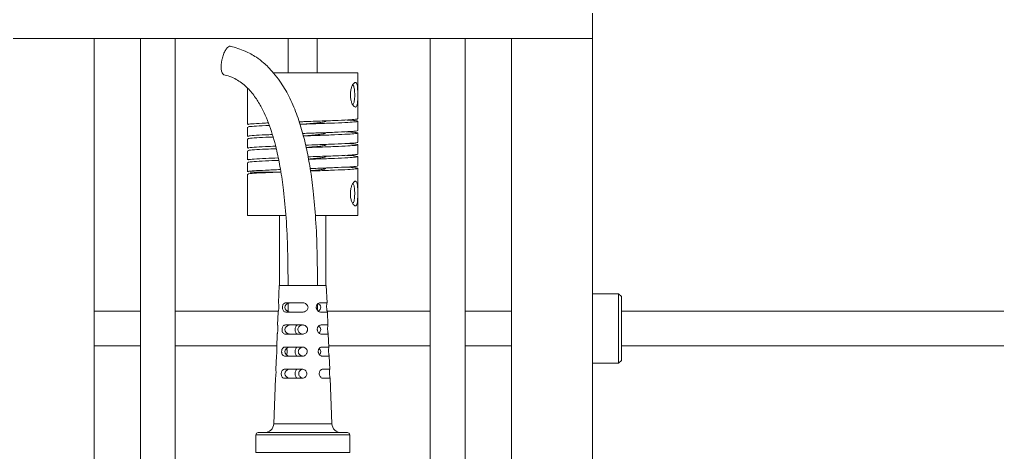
# Model space of a CAD drawing. Header units: millimetres. Extents: x 0 to 594, y 0 to 420.
# Drawn here: x 398.4 to 454.6, y 349.3 to 374.2 of the extents above; entities that cross this region are included whole.
import ezdxf

# ---------------------------------------------------------------- set-up
doc = ezdxf.new("R2010")
doc.units = ezdxf.units.MM

msp = doc.modelspace()

# ---------------------------------------------------------------- linework, layer by layer
at = {"color": 7, "linetype": 'Continuous', "lineweight": 15}
for p, q in [((431.3189, 376.4517), (431.3189, 373.1183)), ((397.9855, 373.1183), (431.3189, 373.1183)), ((402.6522, 326.8531), (402.6522, 373.1183)), ((405.3189, 373.1183), (405.3189, 333.3724)), ((407.3188, 345.0982), (407.3188, 373.1183)), ((413.8189, 373.1183), (413.8189, 371.1557)), ((415.4855, 371.1557), (415.4855, 373.1183)), ((421.9855, 373.1183), (421.9855, 345.0905)), ((423.9855, 333.4139), (423.9855, 373.1183)), ((426.6522, 326.8531), (426.6522, 373.1183)), ((431.3189, 319.1183), (431.3189, 373.1183)), ((417.8272, 371.1557), (412.9533, 371.1557)), ((417.8272, 368.5134), (417.8272, 371.1557)), ((411.4772, 370.2696), (411.4772, 368.1747)), ((411.4772, 368.0308), (411.4772, 367.4974)), ((417.8272, 367.836), (417.8272, 368.3694)), ((417.8272, 367.1587), (417.8272, 367.6921)), ((411.4772, 367.3534), (411.4772, 366.82)), ((417.8272, 366.4813), (417.8272, 367.0147)), ((411.4772, 366.6761), (411.4772, 366.1427)), ((417.8272, 365.804), (417.8272, 366.3374)), ((411.4772, 365.9988), (411.4772, 365.4654)), ((411.4772, 365.3214), (411.4772, 362.943)), ((411.6263, 365.4322), (413.0341, 365.4322)), ((417.8272, 362.943), (417.8272, 365.6601)), ((411.4772, 362.943), (413.6763, 362.943)), ((413.3188, 362.943), (413.3188, 358.9339)), ((415.3899, 362.943), (417.8272, 362.943)), ((415.9855, 358.9339), (415.9855, 362.943)), ((413.2975, 358.9339), (413.2573, 357.9285)), ((413.2975, 358.9339), (414.1446, 358.9339)), ((414.1446, 358.9339), (416.0069, 358.9339)), ((416.047, 357.9297), (416.0069, 358.9339)), ((432.8188, 358.4517), (431.3189, 358.4517)), ((432.9855, 358.285), (432.8188, 358.4517)), ((432.8188, 358.4517), (432.8188, 355.706)), ((414.6592, 357.9285), (413.678, 357.9285)), ((413.8055, 357.8499), (413.7815, 357.8737)), ((413.8055, 357.8991), (413.8055, 357.4287)), ((415.4988, 357.499), (415.4988, 357.8502)), ((415.6505, 357.9285), (416.047, 357.9285)), ((432.9855, 354.6183), (432.9855, 358.285)), ((405.3189, 357.4517), (402.6522, 357.4517)), ((413.2488, 357.4517), (407.3188, 357.4517)), ((413.2361, 357.3995), (413.2064, 356.6562)), ((413.6694, 357.3993), (414.6507, 357.3993)), ((416.0682, 357.3993), (415.6717, 357.3993)), ((421.9855, 357.4517), (416.0556, 357.4517)), ((416.098, 356.6562), (416.0682, 357.3995)), ((426.6522, 357.4517), (423.9855, 357.4517)), ((527.9007, 357.4517), (432.9855, 357.4517)), ((413.1854, 356.1306), (413.1555, 355.3828)), ((413.649, 356.1293), (414.6302, 356.1293)), ((414.6387, 356.6585), (413.6575, 356.6585)), ((415.7013, 356.6585), (416.0978, 356.6585)), ((416.1189, 356.1293), (415.7223, 356.1293)), ((416.1489, 355.3828), (416.119, 356.1306)), ((432.8188, 355.706), (432.8188, 354.4517)), ((402.6522, 355.4517), (405.3189, 355.4517)), ((407.3188, 355.4517), (413.1582, 355.4517)), ((414.6183, 355.3885), (413.6371, 355.3885)), ((415.7518, 355.3885), (416.1483, 355.3885)), ((416.1461, 355.4517), (421.9855, 355.4517)), ((423.9855, 355.4517), (426.6522, 355.4517)), ((432.9855, 355.4517), (527.9007, 355.4517)), ((413.1347, 354.8634), (413.1045, 354.1093)), ((413.6286, 354.8593), (414.6099, 354.8593)), ((416.1692, 354.8593), (415.7727, 354.8593)), ((416.1998, 354.1093), (416.1697, 354.8634)), ((431.3189, 354.4517), (432.8188, 354.4517)), ((432.8188, 354.4517), (432.9855, 354.6183)), ((414.598, 354.1185), (413.6168, 354.1185)), ((415.802, 354.1185), (416.1985, 354.1185)), ((416.1985, 354.1185), (416.199, 354.1093)), ((413.0841, 353.5994), (412.9792, 350.9753)), ((413.6084, 353.5893), (414.5896, 353.5893)), ((416.2194, 353.5893), (415.8229, 353.5893)), ((416.3252, 350.9753), (416.2202, 353.5994)), ((411.9513, 350.335), (411.9513, 349.3296)), ((417.3531, 349.3296), (417.3531, 350.335))]:
    msp.add_line(p, q, dxfattribs=at)
at = {"color": 66, "linetype": 'Continuous', "lineweight": 15}
for p, q in [((412.9792, 350.9753), (414.0254, 350.9753)), ((414.0254, 350.9753), (416.3252, 350.9753)), ((411.9513, 350.335), (417.3531, 350.335)), ((411.9513, 349.3296), (413.6402, 349.3296)), ((413.6402, 349.3296), (417.3531, 349.3296))]:
    msp.add_line(p, q, dxfattribs=at)
at = {"color": 7, "linetype": 'Continuous', "lineweight": 15}
for centre, radius, start, end in [((412.4504, 350.9964), 0.5292, 270, 357.70939), ((416.8539, 350.9964), 0.5292, 182.29061, 270), ((412.0836, 350.335), 0.1323, 90, 180), ((417.2208, 350.335), 0.1323, 0, 90)]:
    msp.add_arc(centre, radius, start, end, dxfattribs=at)
for centre, major_axis, ratio, start_param, end_param in [((413.9633, 357.6639), (0.3444, 0), 0.7681497, 1.836659, 4.4465263), ((415.3411, 357.6639), (0.3444, 0), 0.7681497, 5.3520816, 7.3781488), ((413.9633, 356.3939), (0.3444, 0), 0.7681497, 1.836659, 4.4465263), ((414.3598, 356.3939), (0, 0.2646), 0.5524849, 0.2658626, 2.87573), ((415.3411, 356.3939), (0.3444, 0), 0.7681497, 5.468956, 7.1429918), ((413.9633, 355.1239), (0.3444, 0), 0.7681497, 1.836659, 4.4465263), ((414.3598, 355.1239), (0, 0.2646), 0.5524849, 0.2658626, 2.87573), ((415.3411, 355.1239), (0.3444, 0), 0.7681497, 5.6102845, 7.0054655), ((413.9633, 353.8539), (0.3444, 0), 0.7681497, 1.836659, 4.4465263), ((414.3598, 353.8539), (0, 0.2646), 0.5524849, 0.2658626, 2.87573)]:
    msp.add_ellipse(centre, major_axis=major_axis, ratio=ratio, start_param=start_param, end_param=end_param, dxfattribs=at)
for points, knots in [([(410.4933, 372.6711), (410.4733, 372.6769), (410.4198, 372.6927), (410.3142, 372.6132), (410.1952, 372.4511), (410.0883, 372.218), (410.0254, 372.007), (409.9802, 371.7924), (409.953, 371.5764), (409.958, 371.3271), (410.004, 371.1431), (410.0647, 371.0431), (410.1142, 371.0416), (410.1282, 371.0412)], [0, 0, 0, 0, 0.0637283, 0.1712521, 0.2787764, 0.386301, 0.4938244, 0.5275197, 0.6350437, 0.7425667, 0.8500907, 0.9576152, 1, 1, 1, 1]), ([(415.4988, 358.9339), (415.4954, 359.5833), (415.4886, 360.8527), (415.4107, 362.6616), (415.277, 364.2578), (415.1005, 365.5845), (414.8905, 366.7208), (414.6352, 367.7701), (414.3013, 368.8103), (413.8809, 369.7923), (413.4249, 370.5674), (413.0078, 371.1115), (412.6894, 371.4588), (412.3598, 371.7687), (411.9297, 372.0994), (411.2968, 372.4466), (410.7788, 372.5991), (410.4957, 372.6824)], [0, 0, 0, 0, 0.1230898, 0.2406046, 0.3431147, 0.4267557, 0.49452, 0.5625852, 0.6321099, 0.7026753, 0.7667144, 0.8048952, 0.8355421, 0.8584734, 0.8929072, 0.9414698, 1, 1, 1, 1]), ([(410.1272, 371.0297), (410.2779, 370.9919), (410.5457, 370.9246), (411.0031, 370.6729), (411.4858, 370.302), (411.9359, 369.7471), (412.3956, 368.9768), (412.8221, 367.9522), (413.15, 366.7623), (413.3856, 365.5739), (413.5684, 364.2904), (413.7109, 362.7245), (413.7951, 360.9004), (413.802, 359.6055), (413.8055, 358.9339)], [0, 0, 0, 0, 0.03784033, 0.06722613, 0.1263162, 0.18107169, 0.23130673, 0.3293649, 0.42813376, 0.50501023, 0.59733253, 0.71442117, 0.85189394, 1, 1, 1, 1]), ([(417.3889, 369.8892), (417.3929, 369.9678), (417.4008, 370.1265), (417.4605, 370.3376), (417.5399, 370.4975), (417.6172, 370.581), (417.6853, 370.6084), (417.7408, 370.5729), (417.7828, 370.4668), (417.8058, 370.2924), (417.8153, 370.0716), (417.8168, 369.8321), (417.8121, 369.599), (417.797, 369.3959), (417.7651, 369.2521), (417.7213, 369.1895), (417.6676, 369.174), (417.6046, 369.2063), (417.5196, 369.3126), (417.4438, 369.4879), (417.3966, 369.6919), (417.3912, 369.8299), (417.3889, 369.8892)], [0, 0, 0, 0, 0.0528768, 0.1068165, 0.1600717, 0.2120013, 0.2500701, 0.3000522, 0.351215, 0.4065041, 0.4597342, 0.5120056, 0.5661535, 0.6190018, 0.6735754, 0.7256829, 0.7499427, 0.8001385, 0.851711, 0.9069166, 0.9599371, 1, 1, 1, 1]), ([(417.5179, 370.4246), (417.5238, 370.4265), (417.5486, 370.4341), (417.5837, 370.3862), (417.6136, 370.2852), (417.6314, 370.1353), (417.6413, 369.958), (417.6395, 369.7735), (417.6288, 369.6028), (417.607, 369.4645), (417.5745, 369.3669), (417.5376, 369.354), (417.5187, 369.3474)], [0, 0, 0, 0, 0.0332555, 0.1395896, 0.2453891, 0.3531177, 0.4608783, 0.5669566, 0.6734138, 0.779612, 0.8875121, 1, 1, 1, 1]), ([(417.7823, 368.5134), (417.792, 368.5069), (417.8087, 368.4958), (417.6327, 368.4736), (417.269, 368.4456), (416.5108, 368.4101), (415.536, 368.3737), (414.7942, 368.3492), (414.4427, 368.3369), (414.4372, 368.3367)], [0, 0, 0, 0, 0.10955229, 0.1880397, 0.37902327, 0.5849183, 0.79081391, 0.99670918, 1, 1, 1, 1]), ([(412.6559, 368.2701), (412.6088, 368.2683), (412.2574, 368.2542), (411.8312, 368.2281), (411.4812, 368.1982), (411.5122, 368.1804), (411.5221, 368.1747)], [0, 0, 0, 0, 0.0590168, 0.4402975, 0.8215786, 1, 1, 1, 1]), ([(412.7165, 368.1287), (412.6512, 368.1261), (412.2794, 368.1114), (411.8345, 368.0845), (411.4828, 368.0545), (411.5126, 368.0366), (411.5222, 368.0308)], [0, 0, 0, 0, 0.0792962, 0.4509246, 0.822553, 1, 1, 1, 1]), ([(414.6498, 368.3439), (414.6099, 368.3407), (414.5386, 368.3349), (414.4705, 368.3291), (414.4405, 368.3266)], [0, 0, 0, 0, 0.5587726, 1, 1, 1, 1]), ([(417.1193, 368.4409), (417.2333, 368.435), (417.5819, 368.417), (417.8365, 368.3868), (417.8399, 368.3578), (417.6415, 368.3299), (417.2698, 368.3019), (416.5215, 368.2665), (415.5462, 368.2303), (414.8355, 368.2063), (414.4834, 368.1944)], [0, 0, 0, 0, 0.071754, 0.219317, 0.3668801, 0.424534, 0.5600206, 0.7075835, 0.8551467, 1, 1, 1, 1]), ([(414.6522, 368.2), (414.6775, 368.2021), (414.8516, 368.2163), (415.1763, 368.2427), (415.5629, 368.2792), (415.8033, 368.3105), (415.9551, 368.3404), (415.9701, 368.3584), (415.9793, 368.3695)], [0, 0, 0, 0, 0.0366823, 0.2519667, 0.4672502, 0.6825342, 0.8041416, 1, 1, 1, 1]), ([(412.8922, 367.6024), (412.7628, 367.5973), (412.3237, 367.5801), (411.826, 367.5508), (411.4817, 367.5208), (411.5123, 367.503), (411.5221, 367.4974)], [0, 0, 0, 0, 0.14473818, 0.49128326, 0.83782827, 1, 1, 1, 1]), ([(412.9325, 367.4601), (412.7916, 367.4546), (412.3398, 367.437), (411.8301, 367.4072), (411.4833, 367.3771), (411.5127, 367.3592), (411.5222, 367.3534)], [0, 0, 0, 0, 0.15464031, 0.4958555, 0.83707081, 1, 1, 1, 1]), ([(414.6521, 367.5227), (414.6775, 367.5248), (414.8516, 367.539), (415.1763, 367.5654), (415.5629, 367.6019), (415.8033, 367.6331), (415.9551, 367.6631), (415.9701, 367.681), (415.9793, 367.6921)], [0, 0, 0, 0, 0.0366926, 0.2519722, 0.4672511, 0.6825316, 0.8041482, 1, 1, 1, 1]), ([(417.7958, 367.836), (417.8058, 367.8333), (417.8462, 367.8222), (417.6729, 367.8), (417.2714, 367.7683), (416.5112, 367.7327), (415.5932, 367.6986), (414.9435, 367.6766), (414.6522, 367.6668)], [0, 0, 0, 0, 0.0482155, 0.1960862, 0.3954383, 0.6103556, 0.825273, 1, 1, 1, 1]), ([(417.1272, 367.7639), (417.1756, 367.7616), (417.4784, 367.7472), (417.7604, 367.7206), (417.8713, 367.6879), (417.6903, 367.6563), (417.27, 367.6246), (416.521, 367.5891), (415.5996, 367.5549), (414.9468, 367.5328), (414.6522, 367.5228)], [0, 0, 0, 0, 0.0286843, 0.1795526, 0.330421, 0.4356523, 0.5741737, 0.7250421, 0.8759104, 1, 1, 1, 1]), ([(413.0819, 366.9327), (412.8852, 366.9251), (412.3758, 366.9053), (411.8231, 366.8735), (411.482, 366.8435), (411.5124, 366.8257), (411.5221, 366.82)], [0, 0, 0, 0, 0.2030501, 0.5259736, 0.8488969, 1, 1, 1, 1]), ([(417.7958, 367.1587), (417.8058, 367.1559), (417.8462, 367.1449), (417.6728, 367.1226), (417.2715, 367.0909), (416.5107, 367.0554), (415.644, 367.0231), (415.0494, 367.003), (414.8127, 366.9949)], [0, 0, 0, 0, 0.04983323, 0.20268869, 0.40874302, 0.63088616, 0.85302902, 1, 1, 1, 1]), ([(414.8455, 366.8614), (414.9545, 366.8703), (415.2122, 366.8913), (415.5625, 366.9245), (415.8033, 366.9558), (415.9551, 366.9858), (415.9701, 367.0037), (415.9793, 367.0148)], [0, 0, 0, 0, 0.17398819, 0.41170831, 0.64942853, 0.78372258, 1, 1, 1, 1]), ([(417.1272, 367.0866), (417.1756, 367.0843), (417.4784, 367.0699), (417.7604, 367.0433), (417.8713, 367.0106), (417.6909, 366.979), (417.2738, 366.9474), (416.5288, 366.9121), (415.6683, 366.88), (415.0793, 366.8601), (414.8478, 366.8522)], [0, 0, 0, 0, 0.0295032, 0.1846909, 0.3398784, 0.4481311, 0.5891729, 0.7443603, 0.8995479, 1, 1, 1, 1]), ([(413.2389, 366.2617), (412.9889, 366.2521), (412.4237, 366.2303), (411.8261, 366.1965), (411.4837, 366.1664), (411.5128, 366.1485), (411.5222, 366.1427)], [0, 0, 0, 0, 0.2426103, 0.5483291, 0.8540477, 1, 1, 1, 1]), ([(413.1222, 366.7904), (412.9167, 366.7825), (412.397, 366.7624), (411.8322, 366.7302), (411.485, 366.7), (411.5131, 366.682), (411.5223, 366.6761)], [0, 0, 0, 0, 0.208297, 0.5266493, 0.8450016, 1, 1, 1, 1]), ([(417.7958, 366.4813), (417.8058, 366.4786), (417.8462, 366.4675), (417.6736, 366.4454), (417.2752, 366.4138), (416.5186, 366.3784), (415.6957, 366.3476), (415.1466, 366.329), (414.9547, 366.3225)], [0, 0, 0, 0, 0.0513708, 0.2089113, 0.4191258, 0.6480774, 0.8770294, 1, 1, 1, 1]), ([(414.9785, 366.1951), (415.0418, 366.2003), (415.2532, 366.2177), (415.5617, 366.2472), (415.8034, 366.2784), (415.9551, 366.3084), (415.9701, 366.3264), (415.9793, 366.3375)], [0, 0, 0, 0, 0.1097263, 0.3659417, 0.6221563, 0.7668845, 1, 1, 1, 1]), ([(417.1272, 366.4093), (417.1736, 366.4071), (417.475, 366.3928), (417.7575, 366.3663), (417.8721, 366.3334), (417.6911, 366.3016), (417.2666, 366.2696), (416.5114, 366.2341), (415.6974, 366.2038), (415.1608, 366.1856), (414.9814, 366.1795)], [0, 0, 0, 0, 0.028782, 0.1870376, 0.3452931, 0.4571669, 0.6039608, 0.7622162, 0.9204719, 1, 1, 1, 1]), ([(413.2676, 366.119), (413.0045, 366.1088), (412.4264, 366.0866), (411.821, 366.0522), (411.4822, 366.0222), (411.5125, 366.0044), (411.5221, 365.9988)], [0, 0, 0, 0, 0.2529167, 0.5556395, 0.8583627, 1, 1, 1, 1]), ([(417.7968, 365.804), (417.8065, 365.8014), (417.8475, 365.7903), (417.6739, 365.7681), (417.2718, 365.7362), (416.5096, 365.7007), (415.7288, 365.6715), (415.2258, 365.6544), (415.0795, 365.6494)], [0, 0, 0, 0, 0.05057129, 0.21468761, 0.43293766, 0.66822888, 0.90351973, 1, 1, 1, 1]), ([(417.1268, 365.7319), (417.1774, 365.7295), (417.4819, 365.715), (417.7633, 365.6883), (417.8705, 365.6556), (417.6881, 365.624), (417.2667, 365.5923), (416.5109, 365.5568), (415.7348, 365.5278), (415.2385, 365.5109), (415.0988, 365.5062)], [0, 0, 0, 0, 0.0320695, 0.1931921, 0.3543149, 0.4651729, 0.6146265, 0.7757489, 0.9368718, 1, 1, 1, 1]), ([(413.371, 365.5898), (413.0707, 365.5782), (412.4544, 365.5546), (411.8201, 365.5188), (411.4823, 365.4889), (411.5125, 365.471), (411.5221, 365.4654)], [0, 0, 0, 0, 0.2780622, 0.5705948, 0.8631273, 1, 1, 1, 1]), ([(413.3693, 365.4458), (413.0696, 365.4343), (412.4539, 365.4106), (411.8201, 365.3748), (411.4823, 365.3449), (411.5125, 365.3271), (411.5221, 365.3214)], [0, 0, 0, 0, 0.2776606, 0.5703555, 0.8630504, 1, 1, 1, 1]), ([(415.0959, 365.5279), (415.1587, 365.5331), (415.3662, 365.5506), (415.6529, 365.5801), (415.8422, 365.608), (415.9593, 365.6345), (415.9706, 365.649), (415.9793, 365.6601)], [0, 0, 0, 0, 0.1195724, 0.3953504, 0.6711279, 0.7490891, 1, 1, 1, 1]), ([(417.3887, 364.213), (417.3928, 364.2921), (417.4008, 364.4507), (417.4608, 364.6623), (417.5411, 364.8229), (417.6184, 364.9063), (417.6867, 364.9305), (417.7425, 364.8963), (417.7836, 364.7857), (417.8061, 364.6126), (417.8155, 364.391), (417.8169, 364.1499), (417.8118, 363.9164), (417.7966, 363.7165), (417.7642, 363.5714), (417.7201, 363.5122), (417.6657, 363.4992), (417.6018, 363.5302), (417.5165, 363.6424), (417.4418, 363.8179), (417.396, 364.0188), (417.3909, 364.1553), (417.3887, 364.213)], [0, 0, 0, 0, 0.05325203, 0.10665619, 0.16056348, 0.21366642, 0.25006626, 0.30142183, 0.35391386, 0.40667439, 0.45970064, 0.51491535, 0.56685815, 0.62013712, 0.6745155, 0.72787842, 0.74998926, 0.80208853, 0.85454227, 0.90791293, 0.96110938, 1, 1, 1, 1]), ([(417.5193, 363.6711), (417.5364, 363.6769), (417.5707, 363.6886), (417.6051, 363.7795), (417.6275, 363.9148), (417.6387, 364.0857), (417.6393, 364.2703), (417.6332, 364.4471), (417.615, 364.599), (417.5852, 364.7047), (417.5514, 364.7565), (417.5251, 364.7496), (417.518, 364.7478)], [0, 0, 0, 0, 0.10555314, 0.21140133, 0.31857176, 0.42646949, 0.53325388, 0.63929387, 0.74559607, 0.85294744, 0.96067743, 1, 1, 1, 1]), ([(413.2573, 357.9285), (413.2582, 357.925), (413.2598, 357.918), (413.2694, 357.865), (413.2782, 357.7919), (413.2814, 357.7092), (413.2784, 357.6315), (413.2699, 357.5579), (413.2581, 357.4911), (413.2452, 357.4349), (413.2372, 357.4037), (413.2364, 357.4005), (413.2361, 357.3993)], [0, 0, 0, 0, 0.1195848, 0.2391173, 0.3583507, 0.4458236, 0.5334961, 0.6171018, 0.7076909, 0.813033, 0.9327441, 1, 1, 1, 1]), ([(413.6694, 357.3993), (413.6447, 357.4029), (413.5951, 357.4099), (413.536, 357.4627), (413.4977, 357.5354), (413.4829, 357.6084), (413.4805, 357.6752), (413.4882, 357.7415), (413.512, 357.812), (413.5503, 357.8716), (413.6053, 357.9182), (413.6528, 357.9249), (413.678, 357.9285)], [0, 0, 0, 0, 0.1197105, 0.2392285, 0.3627258, 0.4545363, 0.5032733, 0.5907455, 0.6779945, 0.7708714, 0.8785666, 1, 1, 1, 1]), ([(414.6592, 357.9285), (414.6945, 357.925), (414.7651, 357.918), (414.859, 357.865), (414.9237, 357.7919), (414.9544, 357.7092), (414.9549, 357.6315), (414.9299, 357.5579), (414.8814, 357.4911), (414.8074, 357.4349), (414.7255, 357.4037), (414.6705, 357.4005), (414.6507, 357.3993)], [0, 0, 0, 0, 0.1195871, 0.2391193, 0.3583523, 0.4458249, 0.5334971, 0.6171025, 0.7076913, 0.8130312, 0.9327443, 1, 1, 1, 1]), ([(415.6717, 357.3993), (415.6465, 357.4029), (415.5962, 357.4099), (415.5207, 357.4627), (415.4632, 357.5354), (415.4361, 357.6084), (415.4275, 357.6752), (415.4345, 357.7415), (415.4642, 357.812), (415.512, 357.8716), (415.5768, 357.9182), (415.625, 357.9249), (415.6505, 357.9285)], [0, 0, 0, 0, 0.1197102, 0.239226, 0.3627245, 0.4545344, 0.5032716, 0.5907436, 0.6779932, 0.7708698, 0.878565, 1, 1, 1, 1]), ([(416.047, 357.9285), (416.0462, 357.925), (416.0445, 357.918), (416.035, 357.865), (416.0262, 357.7919), (416.0229, 357.7092), (416.026, 357.6315), (416.0344, 357.5579), (416.0463, 357.4911), (416.0591, 357.4349), (416.0672, 357.4037), (416.068, 357.4005), (416.0682, 357.3993)], [0, 0, 0, 0, 0.1195847, 0.2391196, 0.3583511, 0.445824, 0.5334964, 0.6171021, 0.7076911, 0.8130331, 0.9327441, 1, 1, 1, 1]), ([(413.7591, 357.4517), (413.7666, 357.456), (413.7846, 357.4664), (413.7978, 357.4869), (413.8055, 357.499)], [0, 0, 0, 0, 0.4138531, 1, 1, 1, 1]), ([(413.2066, 356.6585), (413.2069, 356.655), (413.2074, 356.6481), (413.215, 356.5957), (413.2226, 356.5197), (413.2249, 356.4307), (413.2206, 356.3473), (413.212, 356.2737), (413.2008, 356.2079), (413.1899, 356.155), (413.1851, 356.1315), (413.1854, 356.1298), (413.1855, 356.1293)], [0, 0, 0, 0, 0.1186697, 0.2372961, 0.3554894, 0.4604612, 0.5497595, 0.6355242, 0.7296988, 0.8383272, 0.9588557, 1, 1, 1, 1]), ([(413.649, 356.1293), (413.6241, 356.1328), (413.5745, 356.1398), (413.5147, 356.192), (413.4755, 356.2644), (413.4602, 356.3375), (413.4575, 356.4052), (413.4656, 356.4724), (413.4902, 356.5435), (413.5298, 356.6032), (413.5856, 356.6487), (413.6328, 356.6551), (413.6575, 356.6585)], [0, 0, 0, 0, 0.118853, 0.2375313, 0.3597789, 0.4530865, 0.5031424, 0.5919984, 0.680643, 0.7746349, 0.8823983, 1, 1, 1, 1]), ([(414.6656, 356.6585), (414.6308, 356.655), (414.5611, 356.6481), (414.4683, 356.5957), (414.4008, 356.5197), (414.3704, 356.4307), (414.375, 356.3473), (414.4049, 356.2737), (414.4585, 356.2079), (414.5375, 356.155), (414.6148, 356.1315), (414.6621, 356.1298), (414.6741, 356.1293)], [0, 0, 0, 0, 0.1186725, 0.2372967, 0.35549, 0.4604626, 0.5497612, 0.6355248, 0.7297009, 0.8383273, 0.9588557, 1, 1, 1, 1]), ([(414.6387, 356.6585), (414.6736, 356.655), (414.7433, 356.6481), (414.836, 356.5957), (414.9036, 356.5197), (414.9339, 356.4307), (414.9294, 356.3473), (414.8995, 356.2737), (414.8459, 356.2079), (414.7669, 356.155), (414.6895, 356.1315), (414.6423, 356.1298), (414.6302, 356.1293)], [0, 0, 0, 0, 0.11867005, 0.23729441, 0.35548802, 0.460461, 0.54975994, 0.63552382, 0.72970016, 0.83832688, 0.95885558, 1, 1, 1, 1]), ([(415.7223, 356.1293), (415.6978, 356.1328), (415.6488, 356.1398), (415.5756, 356.192), (415.5195, 356.2644), (415.4927, 356.3375), (415.4841, 356.4052), (415.491, 356.4724), (415.5205, 356.5435), (415.5677, 356.6032), (415.6307, 356.6487), (415.6771, 356.6551), (415.7013, 356.6585)], [0, 0, 0, 0, 0.118855, 0.2375333, 0.3597782, 0.4530858, 0.5031419, 0.5919976, 0.6806432, 0.7746352, 0.8824002, 1, 1, 1, 1]), ([(416.0978, 356.6585), (416.0975, 356.655), (416.0969, 356.6481), (416.0894, 356.5957), (416.0818, 356.5197), (416.0794, 356.4307), (416.0838, 356.3473), (416.0924, 356.2737), (416.1035, 356.2079), (416.1144, 356.155), (416.1192, 356.1315), (416.1189, 356.1298), (416.1189, 356.1293)], [0, 0, 0, 0, 0.1186727, 0.237297, 0.3554905, 0.4604624, 0.549761, 0.6355258, 0.7297007, 0.838327, 0.9588584, 1, 1, 1, 1]), ([(413.1561, 355.3885), (413.1559, 355.3851), (413.1555, 355.3783), (413.1612, 355.3263), (413.1674, 355.251), (413.1691, 355.1625), (413.165, 355.0786), (413.157, 355.0038), (413.147, 354.9381), (413.1373, 354.8842), (413.1357, 354.8704), (413.1349, 354.8634)], [0, 0, 0, 0, 0.1238761, 0.247712, 0.370988, 0.4815424, 0.576905, 0.6686116, 0.7685112, 0.8826113, 1, 1, 1, 1]), ([(413.6286, 354.8593), (413.6037, 354.8628), (413.5539, 354.8697), (413.4936, 354.9214), (413.4537, 354.9935), (413.4378, 355.0667), (413.4349, 355.1351), (413.4432, 355.2031), (413.4687, 355.2748), (413.5095, 355.3346), (413.566, 355.3791), (413.6129, 355.3853), (413.6371, 355.3885)], [0, 0, 0, 0, 0.1180803, 0.2359988, 0.3571513, 0.4517585, 0.5030277, 0.5931129, 0.6830111, 0.7779832, 0.885785, 1, 1, 1, 1]), ([(413.7006, 354.9641), (413.7108, 354.9765), (413.7369, 355.0083), (413.7598, 355.0791), (413.7649, 355.1605), (413.7469, 355.2379), (413.722, 355.2776), (413.7094, 355.2977)], [0, 0, 0, 0, 0.1423324, 0.364112, 0.5866546, 0.791321, 1, 1, 1, 1]), ([(414.6264, 355.3784), (414.6123, 355.3766), (414.5641, 355.3705), (414.4912, 355.3255), (414.4239, 355.2512), (414.3933, 355.1624), (414.3971, 355.0786), (414.4268, 355.0037), (414.4808, 354.9385), (414.5438, 354.8915), (414.5917, 354.8801), (414.6087, 354.876)], [0, 0, 0, 0, 0.0585603, 0.2004611, 0.3417203, 0.468402, 0.5776759, 0.6827592, 0.7972337, 0.9279759, 1, 1, 1, 1]), ([(414.6183, 355.3885), (414.6528, 355.3851), (414.7217, 355.3783), (414.8134, 355.3263), (414.8804, 355.251), (414.9111, 355.1625), (414.9072, 355.0785), (414.8775, 355.0039), (414.8238, 354.9376), (414.7452, 354.8847), (414.6685, 354.8615), (414.6218, 354.8598), (414.6099, 354.8593)], [0, 0, 0, 0, 0.1178248, 0.2356113, 0.3528634, 0.4580172, 0.5487214, 0.6359468, 0.7309681, 0.8394924, 0.9590625, 1, 1, 1, 1]), ([(415.7727, 354.8593), (415.7488, 354.8628), (415.701, 354.8697), (415.6297, 354.9214), (415.5749, 354.9935), (415.5485, 355.0667), (415.5399, 355.1351), (415.5468, 355.2031), (415.5759, 355.2748), (415.6226, 355.3346), (415.6839, 355.3791), (415.7287, 355.3853), (415.7518, 355.3885)], [0, 0, 0, 0, 0.1180842, 0.2360009, 0.3571549, 0.4517606, 0.5030302, 0.5931161, 0.6830133, 0.7779869, 0.8857869, 1, 1, 1, 1]), ([(416.1483, 355.3885), (416.1485, 355.3851), (416.1489, 355.3783), (416.1431, 355.3263), (416.137, 355.251), (416.1353, 355.1625), (416.1394, 355.0785), (416.1473, 355.0039), (416.1574, 354.9376), (416.1668, 354.8847), (416.1704, 354.8615), (416.1695, 354.8598), (416.1692, 354.8593)], [0, 0, 0, 0, 0.1178247, 0.2356112, 0.352865, 0.4580187, 0.5487227, 0.6359494, 0.7309689, 0.8394951, 0.9590625, 1, 1, 1, 1]), ([(413.1053, 354.1093), (413.1051, 354.1074), (413.1043, 354.1013), (413.1082, 354.0562), (413.1128, 353.9824), (413.114, 353.894), (413.11, 353.8096), (413.1027, 353.7341), (413.0937, 353.6678), (413.0851, 353.6129), (413.0844, 353.5988), (413.0841, 353.5914)], [0, 0, 0, 0, 0.0601586, 0.1907597, 0.3206896, 0.4381978, 0.5407873, 0.6396051, 0.7464919, 0.8675131, 1, 1, 1, 1]), ([(413.6084, 353.5893), (413.5834, 353.5928), (413.5335, 353.5996), (413.4727, 353.6509), (413.4301, 353.726), (413.4149, 353.8007), (413.4132, 353.8698), (413.4211, 353.9338), (413.4473, 354.006), (413.4892, 354.0659), (413.5463, 354.1095), (413.5931, 354.1155), (413.6168, 354.1185)], [0, 0, 0, 0, 0.1174113, 0.2346704, 0.3548879, 0.4666923, 0.5028093, 0.5940301, 0.685068, 0.7809292, 0.8887679, 1, 1, 1, 1]), ([(414.5949, 354.0954), (414.5677, 354.0828), (414.5096, 354.0559), (414.447, 353.9816), (414.4157, 353.8941), (414.4191, 353.8097), (414.4485, 353.7338), (414.5028, 353.669), (414.554, 353.6272), (414.5885, 353.6178), (414.5927, 353.6166)], [0, 0, 0, 0, 0.1415996, 0.3024757, 0.4479736, 0.5749992, 0.6973544, 0.8297034, 0.9795514, 1, 1, 1, 1]), ([(414.598, 354.1185), (414.6321, 354.1151), (414.7003, 354.1084), (414.7911, 354.0569), (414.8576, 353.9822), (414.8886, 353.894), (414.8853, 353.8096), (414.8558, 353.7341), (414.8021, 353.6674), (414.7237, 353.6145), (414.6476, 353.5915), (414.6014, 353.5898), (414.5896, 353.5893)], [0, 0, 0, 0, 0.1170664, 0.2341031, 0.3505367, 0.4558405, 0.5477749, 0.6363292, 0.7321146, 0.8405691, 0.9592931, 1, 1, 1, 1]), ([(415.8229, 353.5893), (415.7995, 353.5928), (415.7528, 353.5996), (415.6833, 353.6509), (415.6271, 353.726), (415.6023, 353.8007), (415.5955, 353.8698), (415.6017, 353.9338), (415.6306, 354.006), (415.6767, 354.0659), (415.7366, 354.1095), (415.78, 354.1155), (415.802, 354.1185)], [0, 0, 0, 0, 0.11740971, 0.23466898, 0.35488567, 0.46669044, 0.50280785, 0.59402926, 0.68506741, 0.78093047, 0.8887676, 1, 1, 1, 1]), ([(416.1995, 354.1015), (416.1985, 354.0872), (416.1966, 354.0588), (416.1915, 353.9817), (416.1904, 353.8941), (416.1943, 353.8096), (416.2017, 353.7342), (416.2108, 353.6674), (416.2188, 353.6145), (416.2212, 353.5915), (416.2198, 353.5898), (416.2194, 353.5893)], [0, 0, 0, 0, 0.13255396, 0.26442678, 0.38369214, 0.48781567, 0.58810991, 0.69659701, 0.81942786, 0.95389281, 1, 1, 1, 1]), ([(412.0854, 350.4673), (412.0941, 350.4673), (412.1121, 350.4673), (412.2721, 350.4673), (412.5271, 350.4673), (412.9622, 350.4673), (413.4032, 350.4673), (413.6898, 350.4673)], [0, 0, 0, 0, 0.1645404, 0.338658, 0.5127746, 0.683274, 1, 1, 1, 1]), ([(413.6898, 350.4673), (414.0022, 350.4673), (414.4828, 350.4673), (415.1575, 350.4673), (415.6625, 350.4673), (416.1266, 350.4673), (416.6356, 350.4673), (417.1079, 350.4673), (417.1831, 350.4673), (417.2207, 350.4673)], [0, 0, 0, 0, 0.19319492, 0.29719502, 0.40340245, 0.50960974, 0.61360975, 0.80680508, 1, 1, 1, 1])]:
    msp.add_open_spline(points, degree=3, knots=knots, dxfattribs=at)

doc.saveas('drawing.dxf')
